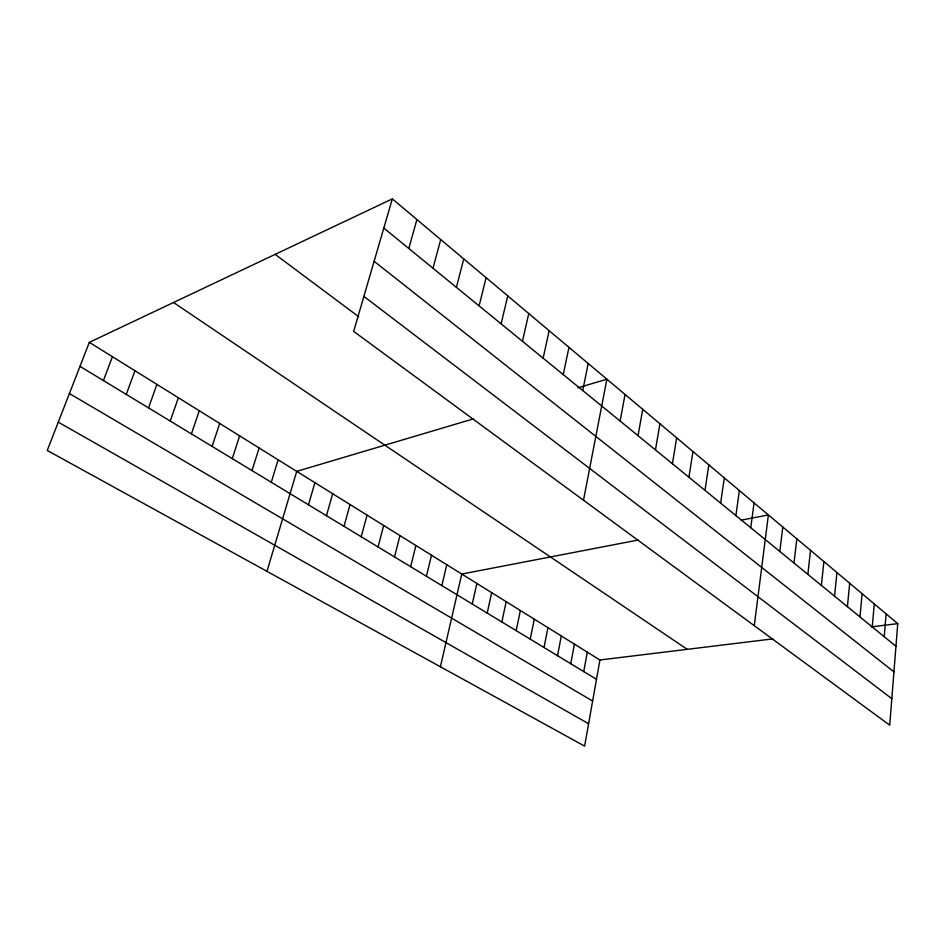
<?xml version="1.0" encoding="UTF-8"?>
<svg xmlns="http://www.w3.org/2000/svg" width="945" height="945" viewBox="0 0 945 945"><rect width="100%" height="100%" fill="white"/><g stroke="black" fill="none" stroke-linecap="round" stroke-linejoin="round"><path stroke-width="1.42" d="M897.75 623.641L889.717 725.169L353.666 331.388L392.329 198.887L897.75 623.641L871.243 626.878M884.236 636.729L886.15 613.884M872.259 626.937L874.267 603.902M859.985 616.92L862.123 593.696M847.417 606.655L849.685 583.242M834.553 596.153L836.939 572.54M821.37 585.392L823.898 561.578M807.857 574.359L810.538 550.344M794.013 563.043L796.836 538.827M779.814 551.455L782.791 527.026M754.275 625.673L768.391 514.93L741.163 520.175M750.755 527.723L754.063 502.882M735.895 515.58L739.368 490.538M720.633 503.13L724.295 477.875M704.982 490.349L708.833 464.881M688.917 477.225L692.957 451.533M672.415 463.747L676.667 437.842M655.464 449.903L659.929 423.773M638.04 435.669L642.73 409.327M89.338 342.35L599.91 659.988L584.624 746.113L47.25 450.458L89.338 342.35L392.329 198.887M583.75 671.576L587.294 652.144M620.121 421.045L625.058 394.478M570.768 663.709L574.43 644.136M557.526 655.688L561.306 635.973M583.49 500.212L606.891 379.205L577.856 387.828M544.025 647.502L547.935 627.657M530.239 639.163L534.291 619.164M582.746 390.521L588.192 363.494M516.194 630.646L520.364 610.505M563.244 374.586L568.961 347.323M501.842 621.952L506.166 601.67M487.207 613.081L491.672 592.645M543.151 358.179L549.151 330.691M472.252 604.02L476.871 583.443M522.443 341.275L528.763 313.551M440.405 666.768L461.762 574.04L638.442 539.985M501.11 323.863L507.748 295.891M441.858 585.605L446.784 564.732M426.408 576.249L431.511 555.223M479.115 305.896L486.084 277.688M410.638 566.693L415.894 545.513M394.526 556.936L399.959 535.591M456.423 287.363L463.747 258.906M378.059 546.954L383.682 525.467M432.999 268.238L440.701 239.546M361.238 536.76L367.05 515.119M344.039 526.341L350.04 504.535M408.807 248.476L416.91 219.547M326.462 515.698L332.664 493.727M308.483 504.795L314.898 482.671M266.974 571.347L296.718 471.366L473.398 418.871M271.274 482.257L278.125 459.802M252.008 470.586L259.107 447.965M232.293 458.644L239.628 435.846M212.105 446.406L219.701 423.443M191.422 433.885L199.277 410.744M170.23 421.045L178.369 397.727M148.519 407.886L156.929 384.402M126.252 394.396L134.97 370.735M103.418 380.563L112.443 356.714M599.91 659.988L772.975 638.867M58.271 422.143L588.593 723.728M69.41 393.545L592.633 701.013M79.994 366.365L596.484 679.29M173.526 302.494L687.251 649.333M275.16 254.37L358.722 316.74M363.884 296.387L891.82 698.686M374.125 261.269L893.935 671.871M383.812 228.064L895.954 646.297"/></g></svg>
